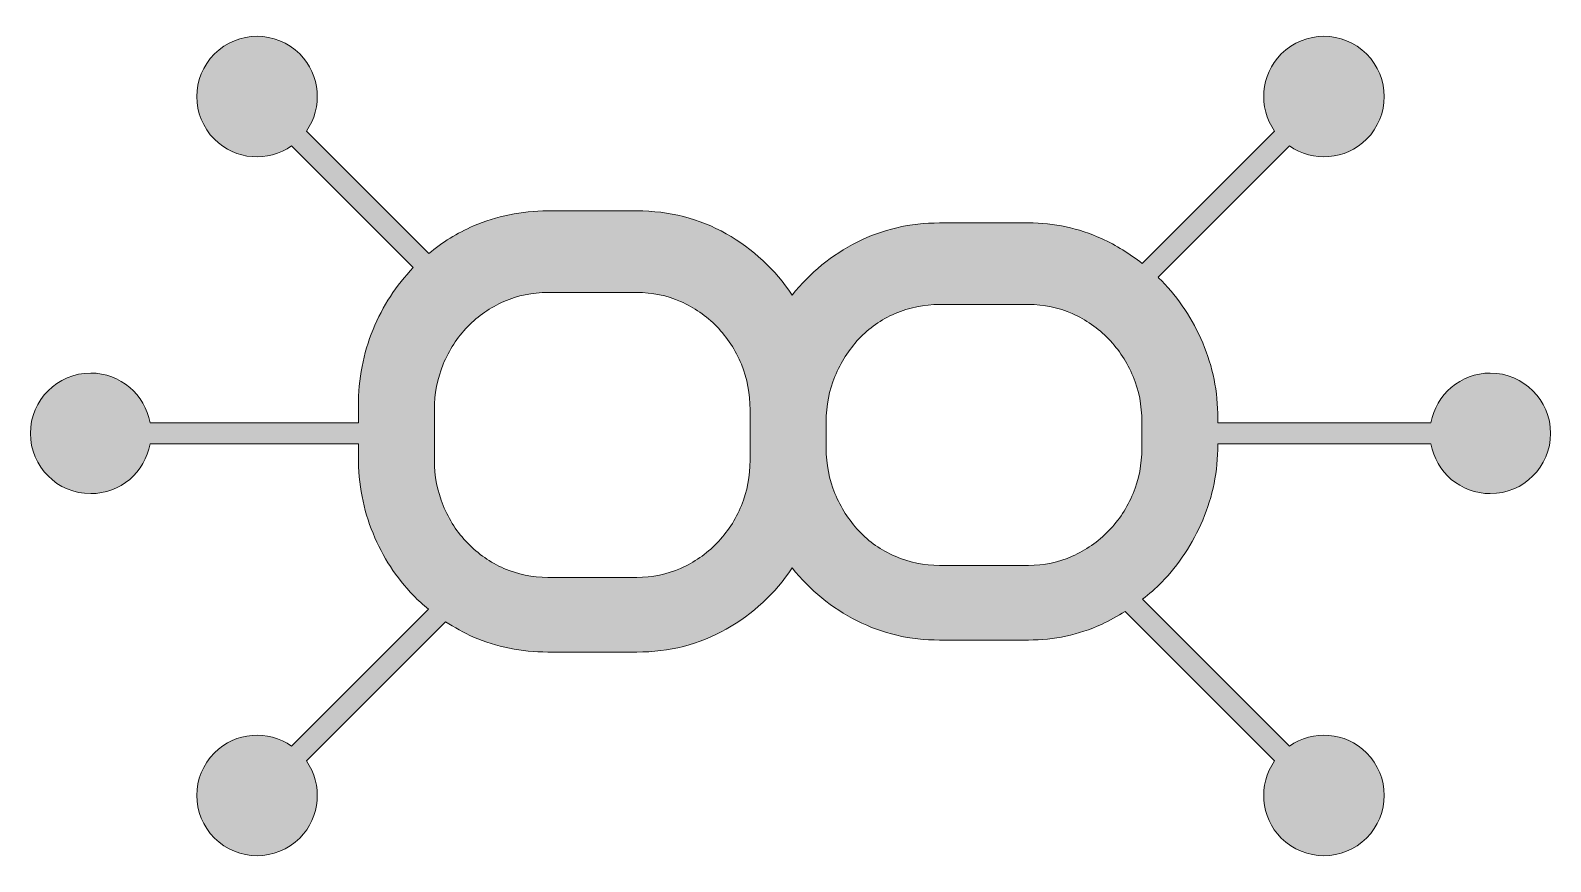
# Model space of a CAD drawing. Header units: inches. Extents: x 5 to 467, y -415 to -5.
# Drawn here: x 132.7 to 187.5, y -339.7 to -309.7 of the extents above; entities that cross this region are included whole.
import ezdxf

# ---------------------------------------------------------------- set-up
doc = ezdxf.new("R2010")
doc.units = ezdxf.units.IN
doc.header["$MEASUREMENT"] = 0
doc.layers.add('Calque 1', color=7, linetype='Continuous')

# ---------------------------------------------------------------- blocks, each defined once
blk = doc.blocks.new('block 8')
at = {"layer": 'Calque 1', "true_color": 0x050203}
h = blk.add_hatch(color=18, dxfattribs=at)
h.dxf.hatch_style = 2
edge = h.paths.add_edge_path()
edge.add_spline(control_points=[(185.357, -322.068), (184.285, -322.068), (183.395, -322.843), (183.216, -323.864), (183.216, -323.864), (175.53, -323.864), (175.53, -323.864), (175.53, -323.864), (175.53, -323.698), (175.53, -323.698), (175.53, -322.74), (175.347, -321.833), (174.982, -320.979), (174.617, -320.122), (174.124, -319.376), (173.505, -318.737), (173.462, -318.693), (173.415, -318.655), (173.371, -318.611), (173.371, -318.611), (178.112, -313.87), (178.112, -313.87), (178.96, -314.465), (180.136, -314.387), (180.894, -313.63), (181.744, -312.78), (181.744, -311.402), (180.894, -310.553), (180.044, -309.702), (178.667, -309.702), (177.817, -310.553), (177.059, -311.31), (176.982, -312.485), (177.576, -313.334), (177.576, -313.334), (172.799, -318.112), (172.799, -318.112), (172.352, -317.76), (171.867, -317.458), (171.333, -317.215), (170.503, -316.838), (169.625, -316.65), (168.698, -316.65), (168.698, -316.65), (165.491, -316.65), (165.491, -316.65), (164.421, -316.65), (163.43, -316.881), (162.516, -317.344), (161.603, -317.806), (160.822, -318.442), (160.176, -319.253), (159.556, -318.327), (158.762, -317.59), (157.792, -317.04), (156.821, -316.49), (155.745, -316.216), (154.565, -316.216), (154.565, -316.216), (151.359, -316.216), (151.359, -316.216), (150.403, -316.216), (149.51, -316.397), (148.68, -316.759), (148.088, -317.018), (147.551, -317.35), (147.066, -317.75), (147.066, -317.75), (142.651, -313.335), (142.651, -313.335), (143.245, -312.486), (143.168, -311.311), (142.41, -310.553), (141.56, -309.702), (140.183, -309.702), (139.333, -310.553), (138.483, -311.402), (138.483, -312.78), (139.333, -313.63), (140.091, -314.388), (141.266, -314.465), (142.115, -313.871), (142.115, -313.871), (146.507, -318.262), (146.507, -318.262), (145.888, -318.9), (145.404, -319.646), (145.053, -320.501), (144.701, -321.356), (144.525, -322.277), (144.525, -323.262), (144.525, -323.262), (144.525, -323.864), (144.525, -323.864), (144.525, -323.864), (137.011, -323.864), (137.011, -323.864), (136.831, -322.843), (135.942, -322.068), (134.87, -322.068), (133.668, -322.068), (132.694, -323.041), (132.694, -324.243), (132.694, -325.444), (133.668, -326.419), (134.87, -326.419), (135.942, -326.419), (136.831, -325.642), (137.011, -324.622), (137.011, -324.622), (144.525, -324.622), (144.525, -324.622), (144.525, -324.622), (144.525, -325.09), (144.525, -325.09), (144.525, -326.075), (144.701, -326.996), (145.053, -327.851), (145.404, -328.706), (145.889, -329.452), (146.508, -330.093), (146.681, -330.27), (146.864, -330.435), (147.053, -330.592), (147.053, -330.592), (142.115, -335.53), (142.115, -335.53), (141.266, -334.936), (140.091, -335.014), (139.333, -335.771), (138.483, -336.62), (138.483, -337.999), (139.333, -338.848), (140.182, -339.698), (141.56, -339.698), (142.41, -338.848), (143.167, -338.091), (143.244, -336.914), (142.651, -336.066), (142.651, -336.066), (147.673, -331.043), (147.673, -331.043), (147.99, -331.25), (148.324, -331.437), (148.68, -331.593), (149.509, -331.954), (150.402, -332.136), (151.359, -332.136), (151.359, -332.136), (154.565, -332.136), (154.565, -332.136), (155.745, -332.136), (156.821, -331.861), (157.792, -331.312), (158.762, -330.762), (159.556, -330.025), (160.175, -329.1), (160.821, -329.909), (161.602, -330.546), (162.516, -331.008), (163.429, -331.471), (164.421, -331.703), (165.491, -331.703), (165.491, -331.703), (168.697, -331.703), (168.697, -331.703), (169.624, -331.703), (170.502, -331.513), (171.333, -331.136), (171.631, -331.001), (171.911, -330.842), (172.183, -330.673), (172.183, -330.673), (177.576, -336.066), (177.576, -336.066), (176.982, -336.914), (177.059, -338.091), (177.817, -338.848), (178.666, -339.698), (180.044, -339.698), (180.894, -338.848), (181.744, -337.998), (181.744, -336.62), (180.894, -335.771), (180.136, -335.013), (178.961, -334.936), (178.112, -335.53), (178.112, -335.53), (172.812, -330.23), (172.812, -330.23), (173.055, -330.039), (173.289, -329.837), (173.506, -329.614), (174.124, -328.976), (174.616, -328.229), (174.982, -327.373), (175.347, -326.518), (175.53, -325.612), (175.53, -324.655), (175.53, -324.655), (175.53, -324.621), (175.53, -324.621), (175.53, -324.621), (183.216, -324.621), (183.216, -324.621), (183.396, -325.642), (184.285, -326.419), (185.357, -326.419), (186.558, -326.419), (187.533, -325.444), (187.533, -324.243), (187.533, -323.042), (186.558, -322.068), (185.357, -322.068)], knot_values=[0, 0, 0, 0, 1, 1, 1, 2, 2, 2, 3, 3, 3, 4, 4, 4, 5, 5, 5, 6, 6, 6, 7, 7, 7, 8, 8, 8, 9, 9, 9, 10, 10, 10, 11, 11, 11, 12, 12, 12, 13, 13, 13, 14, 14, 14, 15, 15, 15, 16, 16, 16, 17, 17, 17, 18, 18, 18, 19, 19, 19, 20, 20, 20, 21, 21, 21, 22, 22, 22, 23, 23, 23, 24, 24, 24, 25, 25, 25, 26, 26, 26, 27, 27, 27, 28, 28, 28, 29, 29, 29, 30, 30, 30, 31, 31, 31, 32, 32, 32, 33, 33, 33, 34, 34, 34, 35, 35, 35, 36, 36, 36, 37, 37, 37, 38, 38, 38, 39, 39, 39, 40, 40, 40, 41, 41, 41, 42, 42, 42, 43, 43, 43, 44, 44, 44, 45, 45, 45, 46, 46, 46, 47, 47, 47, 48, 48, 48, 49, 49, 49, 50, 50, 50, 51, 51, 51, 52, 52, 52, 53, 53, 53, 54, 54, 54, 55, 55, 55, 56, 56, 56, 57, 57, 57, 58, 58, 58, 59, 59, 59, 60, 60, 60, 61, 61, 61, 62, 62, 62, 63, 63, 63, 64, 64, 64, 65, 65, 65, 66, 66, 66, 67, 67, 67, 68, 68, 68, 69, 69, 69, 70, 70, 70, 71, 71, 71, 71], degree=3, periodic=1)
edge = h.paths.add_edge_path()
edge.add_spline(control_points=[(158.657, -325.207), (158.657, -325.784), (158.552, -326.33), (158.341, -326.848), (158.129, -327.366), (157.835, -327.819), (157.455, -328.209), (157.075, -328.598), (156.639, -328.9), (156.147, -329.116), (155.654, -329.333), (155.127, -329.44), (154.565, -329.44), (154.565, -329.44), (151.359, -329.44), (151.359, -329.44), (150.797, -329.44), (150.269, -329.333), (149.777, -329.116), (149.286, -328.9), (148.849, -328.598), (148.47, -328.209), (148.091, -327.819), (147.795, -327.366), (147.584, -326.848), (147.373, -326.33), (147.268, -325.784), (147.268, -325.207), (147.268, -325.207), (147.268, -323.394), (147.268, -323.394), (147.268, -322.816), (147.373, -322.269), (147.584, -321.752), (147.795, -321.233), (148.091, -320.78), (148.47, -320.391), (148.849, -320.001), (149.286, -319.699), (149.777, -319.484), (150.27, -319.268), (150.797, -319.16), (151.359, -319.16), (151.359, -319.16), (154.565, -319.16), (154.565, -319.16), (155.127, -319.16), (155.654, -319.268), (156.147, -319.484), (156.639, -319.699), (157.075, -320.001), (157.455, -320.391), (157.835, -320.78), (158.129, -321.233), (158.341, -321.752), (158.552, -322.269), (158.657, -322.817), (158.657, -323.394), (158.657, -323.394), (158.657, -325.207), (158.657, -325.207)], knot_values=[0, 0, 0, 0, 1, 1, 1, 2, 2, 2, 3, 3, 3, 4, 4, 4, 5, 5, 5, 6, 6, 6, 7, 7, 7, 8, 8, 8, 9, 9, 9, 10, 10, 10, 11, 11, 11, 12, 12, 12, 13, 13, 13, 14, 14, 14, 15, 15, 15, 16, 16, 16, 17, 17, 17, 18, 18, 18, 19, 19, 19, 20, 20, 20, 20], degree=3, periodic=1)
edge = h.paths.add_edge_path()
edge.add_spline(control_points=[(170.279, -328.68), (169.785, -328.898), (169.259, -329.007), (168.698, -329.007), (168.698, -329.007), (165.491, -329.007), (165.491, -329.007), (164.928, -329.007), (164.394, -328.897), (163.888, -328.68), (163.381, -328.462), (162.945, -328.157), (162.58, -327.766), (162.214, -327.373), (161.927, -326.922), (161.715, -326.414), (161.505, -325.907), (161.399, -325.361), (161.399, -324.78), (161.399, -324.78), (161.399, -323.822), (161.399, -323.822), (161.399, -323.24), (161.505, -322.696), (161.715, -322.187), (161.927, -321.678), (162.214, -321.228), (162.58, -320.836), (162.945, -320.443), (163.381, -320.139), (163.888, -319.921), (164.394, -319.703), (164.928, -319.594), (165.491, -319.594), (165.491, -319.594), (168.698, -319.594), (168.698, -319.594), (169.259, -319.594), (169.785, -319.703), (170.279, -319.921), (170.77, -320.139), (171.206, -320.443), (171.586, -320.836), (171.965, -321.228), (172.26, -321.678), (172.473, -322.187), (172.682, -322.696), (172.789, -323.24), (172.789, -323.822), (172.789, -323.822), (172.789, -324.78), (172.789, -324.78), (172.789, -325.361), (172.682, -325.907), (172.473, -326.414), (172.26, -326.922), (171.966, -327.373), (171.586, -327.766), (171.206, -328.157), (170.77, -328.462), (170.279, -328.68)], knot_values=[0, 0, 0, 0, 1, 1, 1, 2, 2, 2, 3, 3, 3, 4, 4, 4, 5, 5, 5, 6, 6, 6, 7, 7, 7, 8, 8, 8, 9, 9, 9, 10, 10, 10, 11, 11, 11, 12, 12, 12, 13, 13, 13, 14, 14, 14, 15, 15, 15, 16, 16, 16, 17, 17, 17, 18, 18, 18, 19, 19, 19, 20, 20, 20, 20], degree=3, periodic=1)
at = {"layer": 'Calque 1', "lineweight": 0}
for points, knots in [([(185.357, -322.068), (184.285, -322.068), (183.395, -322.843), (183.216, -323.864), (183.216, -323.864), (175.53, -323.864), (175.53, -323.864), (175.53, -323.864), (175.53, -323.698), (175.53, -323.698), (175.53, -322.74), (175.347, -321.833), (174.982, -320.979), (174.617, -320.122), (174.124, -319.376), (173.505, -318.737), (173.462, -318.693), (173.415, -318.655), (173.371, -318.611), (173.371, -318.611), (178.112, -313.87), (178.112, -313.87), (178.96, -314.465), (180.136, -314.387), (180.894, -313.63), (181.744, -312.78), (181.744, -311.402), (180.894, -310.553), (180.044, -309.702), (178.667, -309.702), (177.817, -310.553), (177.059, -311.31), (176.982, -312.485), (177.576, -313.334), (177.576, -313.334), (172.799, -318.112), (172.799, -318.112), (172.352, -317.76), (171.867, -317.458), (171.333, -317.215), (170.503, -316.838), (169.625, -316.65), (168.698, -316.65), (168.698, -316.65), (165.491, -316.65), (165.491, -316.65), (164.421, -316.65), (163.43, -316.881), (162.516, -317.344), (161.603, -317.806), (160.822, -318.442), (160.176, -319.253), (159.556, -318.327), (158.762, -317.59), (157.792, -317.04), (156.821, -316.49), (155.745, -316.216), (154.565, -316.216), (154.565, -316.216), (151.359, -316.216), (151.359, -316.216), (150.403, -316.216), (149.51, -316.397), (148.68, -316.759), (148.088, -317.018), (147.551, -317.35), (147.066, -317.75), (147.066, -317.75), (142.651, -313.335), (142.651, -313.335), (143.245, -312.486), (143.168, -311.311), (142.41, -310.553), (141.56, -309.702), (140.183, -309.702), (139.333, -310.553), (138.483, -311.402), (138.483, -312.78), (139.333, -313.63), (140.091, -314.388), (141.266, -314.465), (142.115, -313.871), (142.115, -313.871), (146.507, -318.262), (146.507, -318.262), (145.888, -318.9), (145.404, -319.646), (145.053, -320.501), (144.701, -321.356), (144.525, -322.277), (144.525, -323.262), (144.525, -323.262), (144.525, -323.864), (144.525, -323.864), (144.525, -323.864), (137.011, -323.864), (137.011, -323.864), (136.831, -322.843), (135.942, -322.068), (134.87, -322.068), (133.668, -322.068), (132.694, -323.041), (132.694, -324.243), (132.694, -325.444), (133.668, -326.419), (134.87, -326.419), (135.942, -326.419), (136.831, -325.642), (137.011, -324.622), (137.011, -324.622), (144.525, -324.622), (144.525, -324.622), (144.525, -324.622), (144.525, -325.09), (144.525, -325.09), (144.525, -326.075), (144.701, -326.996), (145.053, -327.851), (145.404, -328.706), (145.889, -329.452), (146.508, -330.093), (146.681, -330.27), (146.864, -330.435), (147.053, -330.592), (147.053, -330.592), (142.115, -335.53), (142.115, -335.53), (141.266, -334.936), (140.091, -335.014), (139.333, -335.771), (138.483, -336.62), (138.483, -337.999), (139.333, -338.848), (140.182, -339.698), (141.56, -339.698), (142.41, -338.848), (143.167, -338.091), (143.244, -336.914), (142.651, -336.066), (142.651, -336.066), (147.673, -331.043), (147.673, -331.043), (147.99, -331.25), (148.324, -331.437), (148.68, -331.593), (149.509, -331.954), (150.402, -332.136), (151.359, -332.136), (151.359, -332.136), (154.565, -332.136), (154.565, -332.136), (155.745, -332.136), (156.821, -331.861), (157.792, -331.312), (158.762, -330.762), (159.556, -330.025), (160.175, -329.1), (160.821, -329.909), (161.602, -330.546), (162.516, -331.008), (163.429, -331.471), (164.421, -331.703), (165.491, -331.703), (165.491, -331.703), (168.697, -331.703), (168.697, -331.703), (169.624, -331.703), (170.502, -331.513), (171.333, -331.136), (171.631, -331.001), (171.911, -330.842), (172.183, -330.673), (172.183, -330.673), (177.576, -336.066), (177.576, -336.066), (176.982, -336.914), (177.059, -338.091), (177.817, -338.848), (178.666, -339.698), (180.044, -339.698), (180.894, -338.848), (181.744, -337.998), (181.744, -336.62), (180.894, -335.771), (180.136, -335.013), (178.961, -334.936), (178.112, -335.53), (178.112, -335.53), (172.812, -330.23), (172.812, -330.23), (173.055, -330.039), (173.289, -329.837), (173.506, -329.614), (174.124, -328.976), (174.616, -328.229), (174.982, -327.373), (175.347, -326.518), (175.53, -325.612), (175.53, -324.655), (175.53, -324.655), (175.53, -324.621), (175.53, -324.621), (175.53, -324.621), (183.216, -324.621), (183.216, -324.621), (183.396, -325.642), (184.285, -326.419), (185.357, -326.419), (186.558, -326.419), (187.533, -325.444), (187.533, -324.243), (187.533, -323.042), (186.558, -322.068), (185.357, -322.068)], [0, 0, 0, 0, 1, 1, 1, 2, 2, 2, 3, 3, 3, 4, 4, 4, 5, 5, 5, 6, 6, 6, 7, 7, 7, 8, 8, 8, 9, 9, 9, 10, 10, 10, 11, 11, 11, 12, 12, 12, 13, 13, 13, 14, 14, 14, 15, 15, 15, 16, 16, 16, 17, 17, 17, 18, 18, 18, 19, 19, 19, 20, 20, 20, 21, 21, 21, 22, 22, 22, 23, 23, 23, 24, 24, 24, 25, 25, 25, 26, 26, 26, 27, 27, 27, 28, 28, 28, 29, 29, 29, 30, 30, 30, 31, 31, 31, 32, 32, 32, 33, 33, 33, 34, 34, 34, 35, 35, 35, 36, 36, 36, 37, 37, 37, 38, 38, 38, 39, 39, 39, 40, 40, 40, 41, 41, 41, 42, 42, 42, 43, 43, 43, 44, 44, 44, 45, 45, 45, 46, 46, 46, 47, 47, 47, 48, 48, 48, 49, 49, 49, 50, 50, 50, 51, 51, 51, 52, 52, 52, 53, 53, 53, 54, 54, 54, 55, 55, 55, 56, 56, 56, 57, 57, 57, 58, 58, 58, 59, 59, 59, 60, 60, 60, 61, 61, 61, 62, 62, 62, 63, 63, 63, 64, 64, 64, 65, 65, 65, 66, 66, 66, 67, 67, 67, 68, 68, 68, 69, 69, 69, 70, 70, 70, 71, 71, 71, 71]), ([(158.657, -325.207), (158.657, -325.784), (158.552, -326.33), (158.341, -326.848), (158.129, -327.366), (157.835, -327.819), (157.455, -328.209), (157.075, -328.598), (156.639, -328.9), (156.147, -329.116), (155.654, -329.333), (155.127, -329.44), (154.565, -329.44), (154.565, -329.44), (151.359, -329.44), (151.359, -329.44), (150.797, -329.44), (150.269, -329.333), (149.777, -329.116), (149.286, -328.9), (148.849, -328.598), (148.47, -328.209), (148.091, -327.819), (147.795, -327.366), (147.584, -326.848), (147.373, -326.33), (147.268, -325.784), (147.268, -325.207), (147.268, -325.207), (147.268, -323.394), (147.268, -323.394), (147.268, -322.816), (147.373, -322.269), (147.584, -321.752), (147.795, -321.233), (148.091, -320.78), (148.47, -320.391), (148.849, -320.001), (149.286, -319.699), (149.777, -319.484), (150.27, -319.268), (150.797, -319.16), (151.359, -319.16), (151.359, -319.16), (154.565, -319.16), (154.565, -319.16), (155.127, -319.16), (155.654, -319.268), (156.147, -319.484), (156.639, -319.699), (157.075, -320.001), (157.455, -320.391), (157.835, -320.78), (158.129, -321.233), (158.341, -321.752), (158.552, -322.269), (158.657, -322.817), (158.657, -323.394), (158.657, -323.394), (158.657, -325.207), (158.657, -325.207)], [0, 0, 0, 0, 1, 1, 1, 2, 2, 2, 3, 3, 3, 4, 4, 4, 5, 5, 5, 6, 6, 6, 7, 7, 7, 8, 8, 8, 9, 9, 9, 10, 10, 10, 11, 11, 11, 12, 12, 12, 13, 13, 13, 14, 14, 14, 15, 15, 15, 16, 16, 16, 17, 17, 17, 18, 18, 18, 19, 19, 19, 20, 20, 20, 20]), ([(170.279, -328.68), (169.785, -328.898), (169.259, -329.007), (168.698, -329.007), (168.698, -329.007), (165.491, -329.007), (165.491, -329.007), (164.928, -329.007), (164.394, -328.897), (163.888, -328.68), (163.381, -328.462), (162.945, -328.157), (162.58, -327.766), (162.214, -327.373), (161.927, -326.922), (161.715, -326.414), (161.505, -325.907), (161.399, -325.361), (161.399, -324.78), (161.399, -324.78), (161.399, -323.822), (161.399, -323.822), (161.399, -323.24), (161.505, -322.696), (161.715, -322.187), (161.927, -321.678), (162.214, -321.228), (162.58, -320.836), (162.945, -320.443), (163.381, -320.139), (163.888, -319.921), (164.394, -319.703), (164.928, -319.594), (165.491, -319.594), (165.491, -319.594), (168.698, -319.594), (168.698, -319.594), (169.259, -319.594), (169.785, -319.703), (170.279, -319.921), (170.77, -320.139), (171.206, -320.443), (171.586, -320.836), (171.965, -321.228), (172.26, -321.678), (172.473, -322.187), (172.682, -322.696), (172.789, -323.24), (172.789, -323.822), (172.789, -323.822), (172.789, -324.78), (172.789, -324.78), (172.789, -325.361), (172.682, -325.907), (172.473, -326.414), (172.26, -326.922), (171.966, -327.373), (171.586, -327.766), (171.206, -328.157), (170.77, -328.462), (170.279, -328.68)], [0, 0, 0, 0, 1, 1, 1, 2, 2, 2, 3, 3, 3, 4, 4, 4, 5, 5, 5, 6, 6, 6, 7, 7, 7, 8, 8, 8, 9, 9, 9, 10, 10, 10, 11, 11, 11, 12, 12, 12, 13, 13, 13, 14, 14, 14, 15, 15, 15, 16, 16, 16, 17, 17, 17, 18, 18, 18, 19, 19, 19, 20, 20, 20, 20])]:
    blk.add_open_spline(points, degree=3, knots=knots, dxfattribs=at)

msp = doc.modelspace()

# ---------------------------------------------------------------- block references
at = {"layer": 'Calque 1'}
msp.add_blockref('block 8', (0, 0), dxfattribs=at)

doc.saveas('drawing.dxf')
